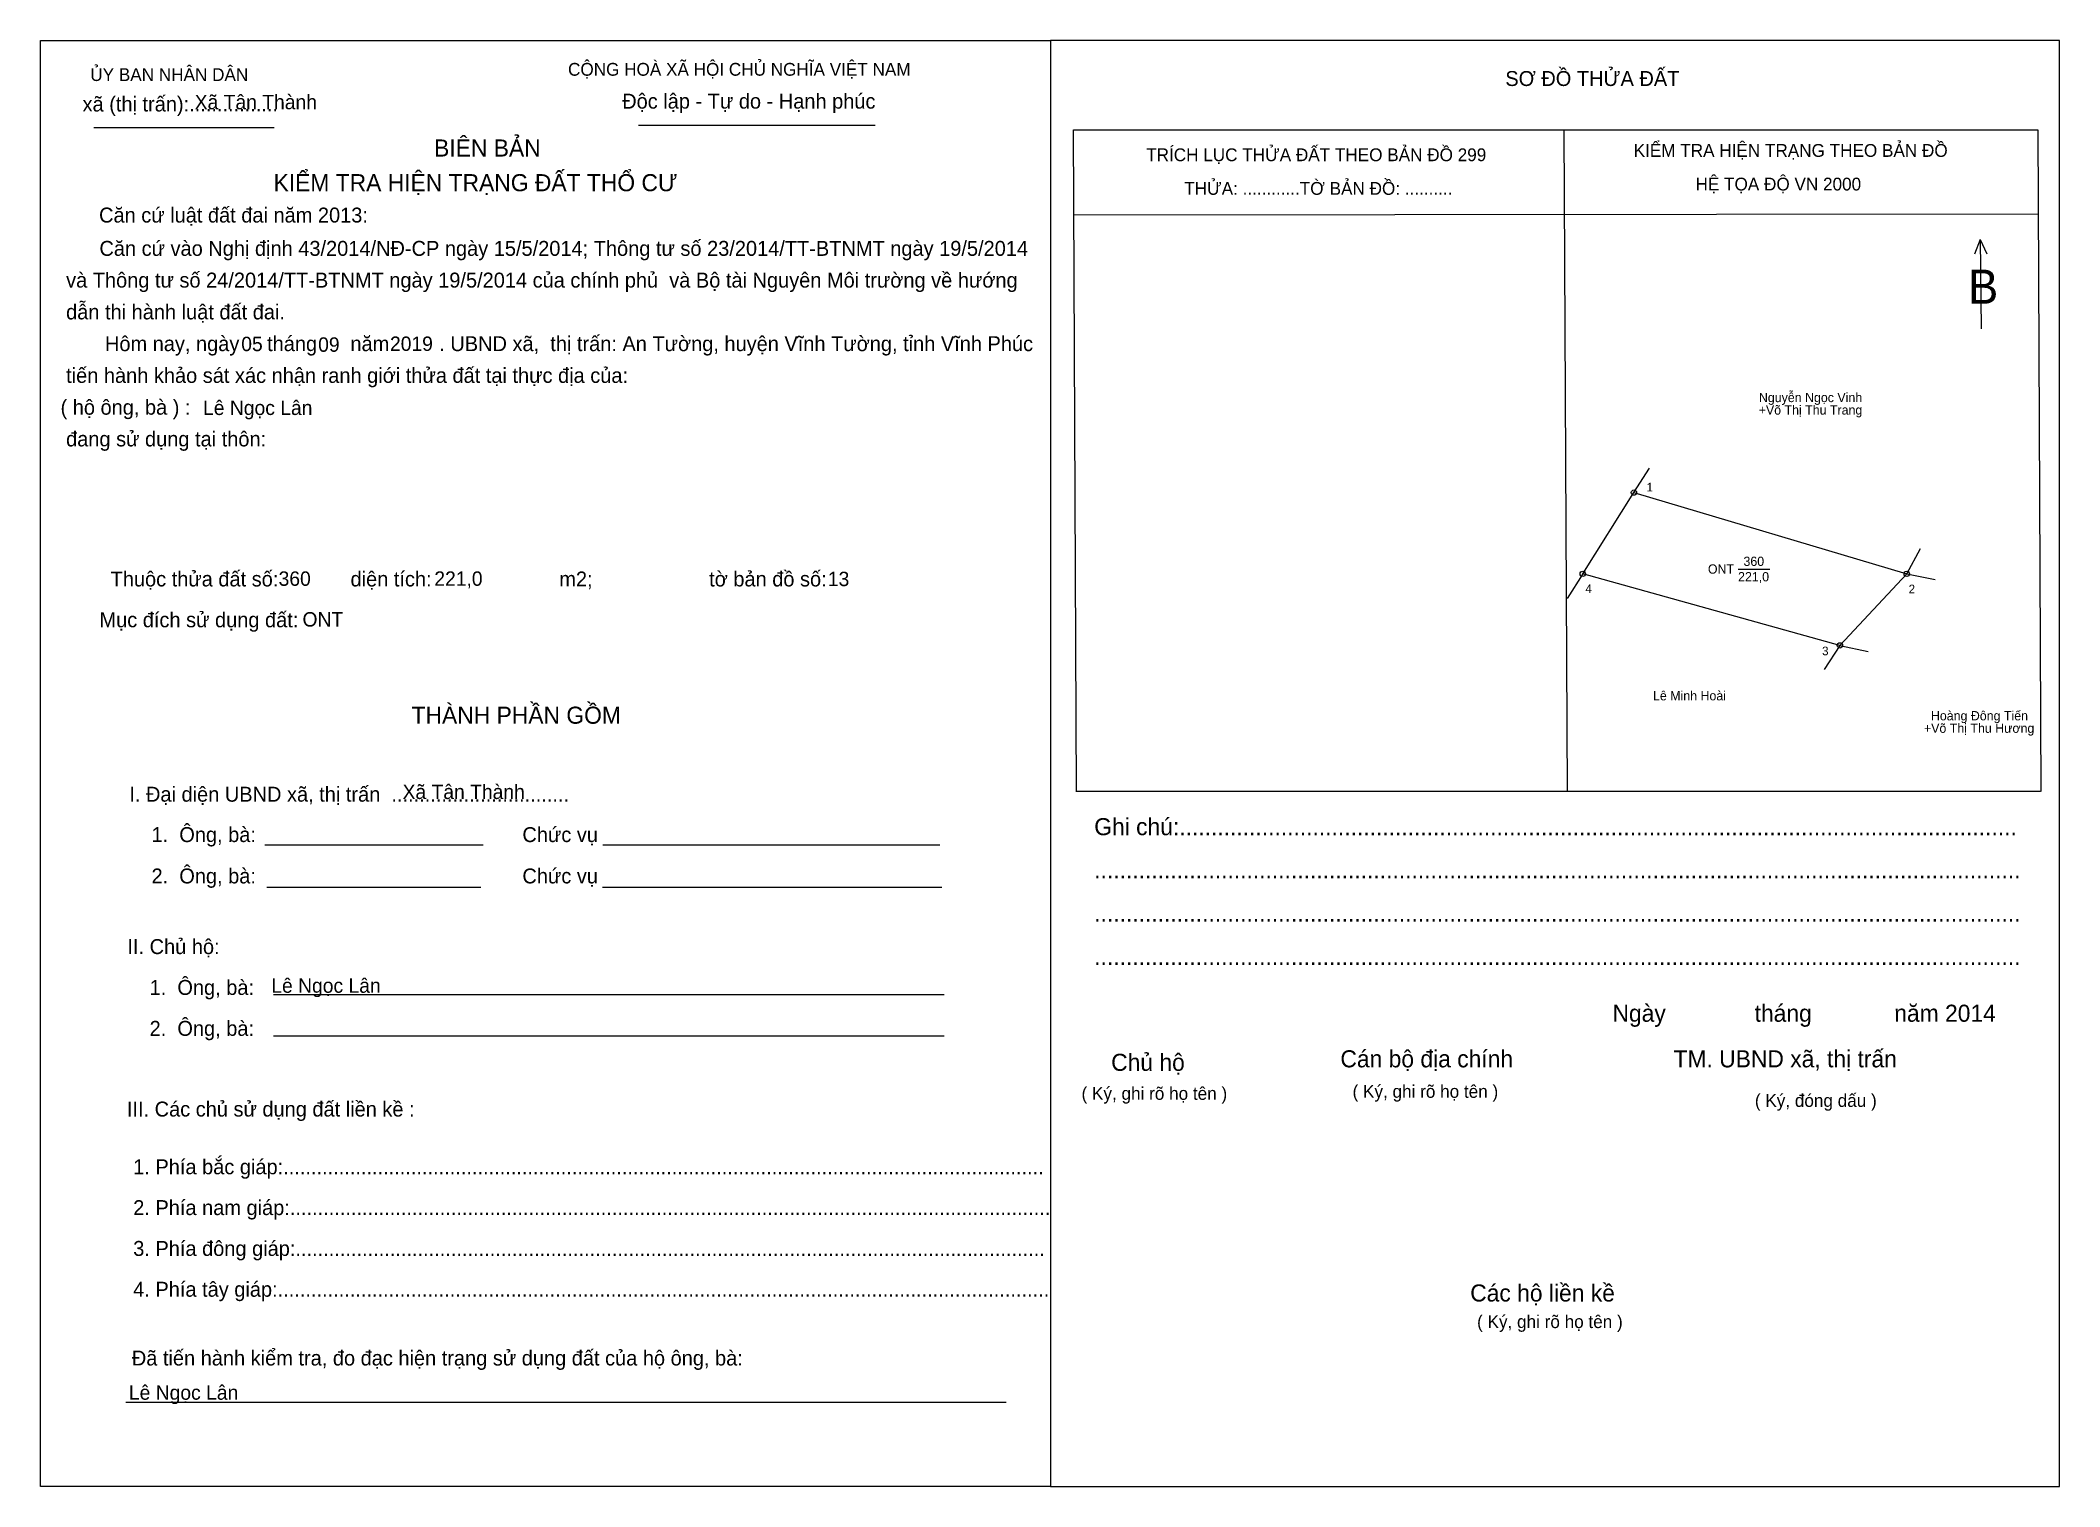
# Model space of a CAD drawing. Extents: x 540431 to 540622, y 1835144 to 1835280.
import ezdxf

# ---------------------------------------------------------------- set-up
doc = ezdxf.new("R2010")
doc.units = 0
for name, color, linetype in [('bbhtNoiDung', 7, 'Continuous'), ('bbhtTemplate', 7, 'Continuous'), ('CanhThua', 7, 'Continuous'), ('MocDinhThua', 7, 'Continuous'), ('NhanDiaChinhThua', 7, 'Continuous'), ('NhanTuCan', 7, 'Continuous'), ('RauThua', 7, 'Continuous'), ('SoHieuDinhThua', 7, 'Continuous')]:
    doc.layers.add(name, color=color, linetype=linetype)

msp = doc.modelspace()

# ---------------------------------------------------------------- linework, layer by layer
at = {"layer": 'bbhtTemplate'}
for p, q in [((540435.8, 1835272.16), (540452.84, 1835272.16)), ((540487.29, 1835272.38), (540509.65, 1835272.38)), ((540574.77, 1835271.93), (540575.09, 1835209.35)), ((540528.42, 1835263.89), (540619.58, 1835263.98)), ((540614.13, 1835261.57), (540613.58, 1835260.16)), ((540614.13, 1835261.57), (540614.76, 1835260.21)), ((540614.13, 1835261.57), (540614.22, 1835253.12)), ((540451.98, 1835204.31), (540472.61, 1835204.31)), ((540483.92, 1835204.31), (540515.78, 1835204.31)), ((540452.16, 1835200.31), (540472.38, 1835200.31)), ((540483.88, 1835200.31), (540515.96, 1835200.31)), ((540452.79, 1835190.17), (540516.19, 1835190.17)), ((540452.79, 1835186.26), (540516.19, 1835186.26)), ((540438.84, 1835151.63), (540522.05, 1835151.63))]:
    msp.add_line(p, q, dxfattribs=at)
for points in [[(540430.75, 1835143.64), (540430.75, 1835280.38), (540526.23, 1835280.38), (540526.23, 1835143.64)], [(540621.63, 1835143.64), (540621.63, 1835280.38), (540526.23, 1835280.38), (540526.23, 1835143.64)]]:
    msp.add_lwpolyline(points, close=True, dxfattribs=at)
for points in [[(540528.69, 1835209.35), (540528.42, 1835271.93), (540619.58, 1835271.93), (540619.85, 1835209.35)], [(540619.81, 1835209.35), (540528.64, 1835209.35)]]:
    msp.add_lwpolyline(points, dxfattribs=at)
at = {"layer": 'CanhThua'}
for p, q in [((540576.55, 1835229.94), (540581.39, 1835237.62)), ((540581.39, 1835237.62), (540607.17, 1835229.94)), ((540600.86, 1835223.18), (540576.55, 1835229.94)), ((540607.17, 1835229.94), (540600.86, 1835223.18))]:
    msp.add_line(p, q, dxfattribs=at)
at = {"layer": 'MocDinhThua'}
for centre in [(540581.39, 1835237.62), (540576.55, 1835229.94), (540607.17, 1835229.94), (540600.86, 1835223.18)]:
    msp.add_circle(centre, 0.25, dxfattribs=at)
at = {"layer": 'NhanDiaChinhThua'}
msp.add_line((540591.23, 1835230.4), (540594.23, 1835230.4), dxfattribs=at)
at = {"layer": 'RauThua'}
for p, q in [((540581.39, 1835237.62), (540582.85, 1835239.93)), ((540607.17, 1835229.94), (540608.47, 1835232.35)), ((540576.55, 1835229.94), (540575.09, 1835227.62)), ((540607.17, 1835229.94), (540609.86, 1835229.42)), ((540600.86, 1835223.18), (540599.36, 1835220.89)), ((540600.86, 1835223.18), (540603.54, 1835222.6))]:
    msp.add_line(p, q, dxfattribs=at)

# ---------------------------------------------------------------- texts
at = {"layer": 'bbhtNoiDung'}
for s, height, p in [('Xã Tân Thành', 1.3634, (540445.34, 1835273.87)), ('05', 1.363, (540449.74, 1835251)), ('09', 1.363, (540457.01, 1835250.94)), ('2019', 1.363, (540463.8, 1835251.02)), ('Lê Ngọc Lân', 1.3634, (540446.13, 1835244.96)), ('360', 1.363, (540453.27, 1835228.81)), ('221,0', 1.363, (540467.99, 1835228.81)), ('13', 1.363, (540505.19, 1835228.78)), ('ONT', 1.363, (540455.53, 1835224.96)), ('Xã Tân Thành', 1.3634, (540464.99, 1835208.65)), ('Lê Ngọc Lân', 1.3634, (540452.58, 1835190.33)), ('Lê Ngọc Lân', 1.3634, (540439.12, 1835151.85))]:
    msp.add_text(s, height=height, dxfattribs=at).set_placement(p)
at = {"layer": 'bbhtTemplate'}
for s, height, p in [('ỦY BAN NHÂN DÂN', 1.2107, (540435.47, 1835276.54)), ('CỘNG HOÀ XÃ HỘI CHỦ NGHĨA VIỆT NAM', 1.2107, (540480.63, 1835277.04)), ('SƠ ĐỒ THỬA ĐẤT', 1.4124, (540569.23, 1835276.07)), ('xã (thị trấn):................', 1.4124, (540434.74, 1835273.66)), ('Độc lập - Tự do - Hạnh phúc', 1.4124, (540485.75, 1835273.93)), ('BIÊN BẢN', 1.614, (540467.97, 1835269.4)), ('TRÍCH LỤC THỬA ĐẤT THEO BẢN ĐỒ 299', 1.2107, (540535.28, 1835268.96)), ('KIỂM TRA HIỆN TRẠNG THEO BẢN ĐỒ', 1.2107, (540581.36, 1835269.37)), ('KIỂM TRA HIỆN TRẠNG ĐẤT THỔ CƯ', 1.6143, (540452.79, 1835266.12)), ('        THỬA: ............TỜ BẢN ĐỒ: ..........', 1.2107, (540535.28, 1835265.78)), ('             HỆ TỌA ĐỘ VN 2000', 1.2107, (540581.36, 1835266.19)), ('Căn cứ luật đất đai năm 2013:', 1.4124, (540436.3, 1835263.16)), ('       Căn cứ vào Nghị định 43/2014/NĐ-CP ngày 15/5/2014; Thông tư số 23/2014/TT-BTNMT ngày 19/5/2014', 1.41238, (540432.66, 1835260.01)), (' và Thông tư số 24/2014/TT-BTNMT ngày 19/5/2014 của chính phủ  và Bộ tài Nguyên Môi trường về hướng', 1.4124, (540432.66, 1835257.01)), ('B', 3.23, (540612.95, 1835255.48)), (' dẫn thi hành luật đất đai.', 1.4124, (540432.66, 1835254)), ('        Hôm nay, ngày     tháng      năm         . UBND xã,  thị trấn: An Tường, huyện Vĩnh Tường, tỉnh Vĩnh Phúc', 1.41238, (540432.66, 1835251)), (' tiến hành khảo sát xác nhận ranh giới thửa đất tại thực địa của:', 1.4124, (540432.66, 1835248)), ('( hộ ông, bà ) :', 1.4124, (540432.66, 1835244.99)), (' đang sử dụng tại thôn:', 1.4124, (540432.66, 1835241.99)), ('  Thuộc thửa đất số:             diện tích:                       m2;                     tờ bản đồ số:', 1.41238, (540436.34, 1835228.75)), ('Mục đích sử dụng đất:', 1.4124, (540436.34, 1835224.89)), ('THÀNH PHẦN GỒM', 1.6143, (540465.84, 1835215.77)), ('I. Đại diện UBND xã, thị trấn  ................................', 1.4124, (540439.16, 1835208.4)), ('    1.  Ông, bà:                                                Chức vụ', 1.4124, (540439.16, 1835204.58)), ('Ghi chú:....................................................................................................................................', 1.61432, (540530.37, 1835205.23)), ('    2.  Ông, bà:                                                Chức vụ', 1.4124, (540439.16, 1835200.67)), ('..................................................................................................................................................', 1.61432, (540530.37, 1835201.14)), ('..................................................................................................................................................', 1.61432, (540530.37, 1835197.05)), ('II. Chủ hộ:', 1.4124, (540438.98, 1835193.99)), ('..................................................................................................................................................', 1.61432, (540530.37, 1835192.96)), ('    1.  Ông, bà:', 1.4124, (540438.98, 1835190.13)), ('Ngày              tháng             năm 2014', 1.6143, (540579.36, 1835187.59)), ('    2.  Ông, bà:', 1.4124, (540438.98, 1835186.26)), ('Chủ hộ', 1.614, (540531.97, 1835182.95)), ('Cán bộ địa chính', 1.6143, (540553.64, 1835183.28)), ('TM. UBND xã, thị trấn', 1.6143, (540585.13, 1835183.28)), ('( Ký, ghi rõ họ tên )', 1.2107, (540529.17, 1835180.21)), ('( Ký, ghi rõ họ tên )', 1.2107, (540554.79, 1835180.4)), ('III. Các chủ sử dụng đất liền kề :', 1.4124, (540438.93, 1835178.63)), ('( Ký, đóng dấu )', 1.2107, (540592.82, 1835179.54)), ('    1. Phía bắc giáp:.........................................................................................................................................', 1.41238, (540437.43, 1835173.17)), ('    2. Phía nam giáp:.........................................................................................................................................', 1.41238, (540437.43, 1835169.31)), ('    3. Phía đông giáp:.......................................................................................................................................', 1.41238, (540437.43, 1835165.45)), ('    4. Phía tây giáp:...........................................................................................................................................', 1.41238, (540437.43, 1835161.59)), ('Các hộ liền kề', 1.6143, (540565.91, 1835161.14)), ('( Ký, ghi rõ họ tên )', 1.2107, (540566.56, 1835158.63)), ('    Đã tiến hành kiểm tra, đo đạc hiện trạng sử dụng đất của hộ ông, bà:', 1.4124, (540437.3, 1835155.09))]:
    msp.add_text(s, height=height, dxfattribs=at).set_placement(p)
at = {"layer": 'NhanDiaChinhThua'}
for s, p in [('360', (540591.74, 1835230.69)), ('ONT', (540588.38, 1835229.96)), ('221,0', (540591.23, 1835229.23))]:
    msp.add_text(s, height=0.876, dxfattribs=at).set_placement(p)
at = {"layer": 'NhanTuCan'}
for s, p in [('Nguyễn Ngọc Vinh', (540593.2, 1835246.18)), ('+Võ Thị Thu Trang', (540593.18, 1835245)), ('Lê Minh Hoài', (540583.19, 1835217.98)), ('+Võ Thị Thu Hương', (540608.8, 1835214.91)), ('Hoàng Đông Tiến', (540609.46, 1835216.09))]:
    msp.add_text(s, height=0.8757, dxfattribs=at).set_placement(p)
at = {"layer": 'SoHieuDinhThua'}
for s, p in [('1', (540582.58, 1835237.73)), ('4', (540576.8, 1835228.13)), ('2', (540607.35, 1835228.1)), ('3', (540599.17, 1835222.24))]:
    msp.add_text(s, height=0.821, dxfattribs=at).set_placement(p)

doc.saveas('drawing.dxf')
